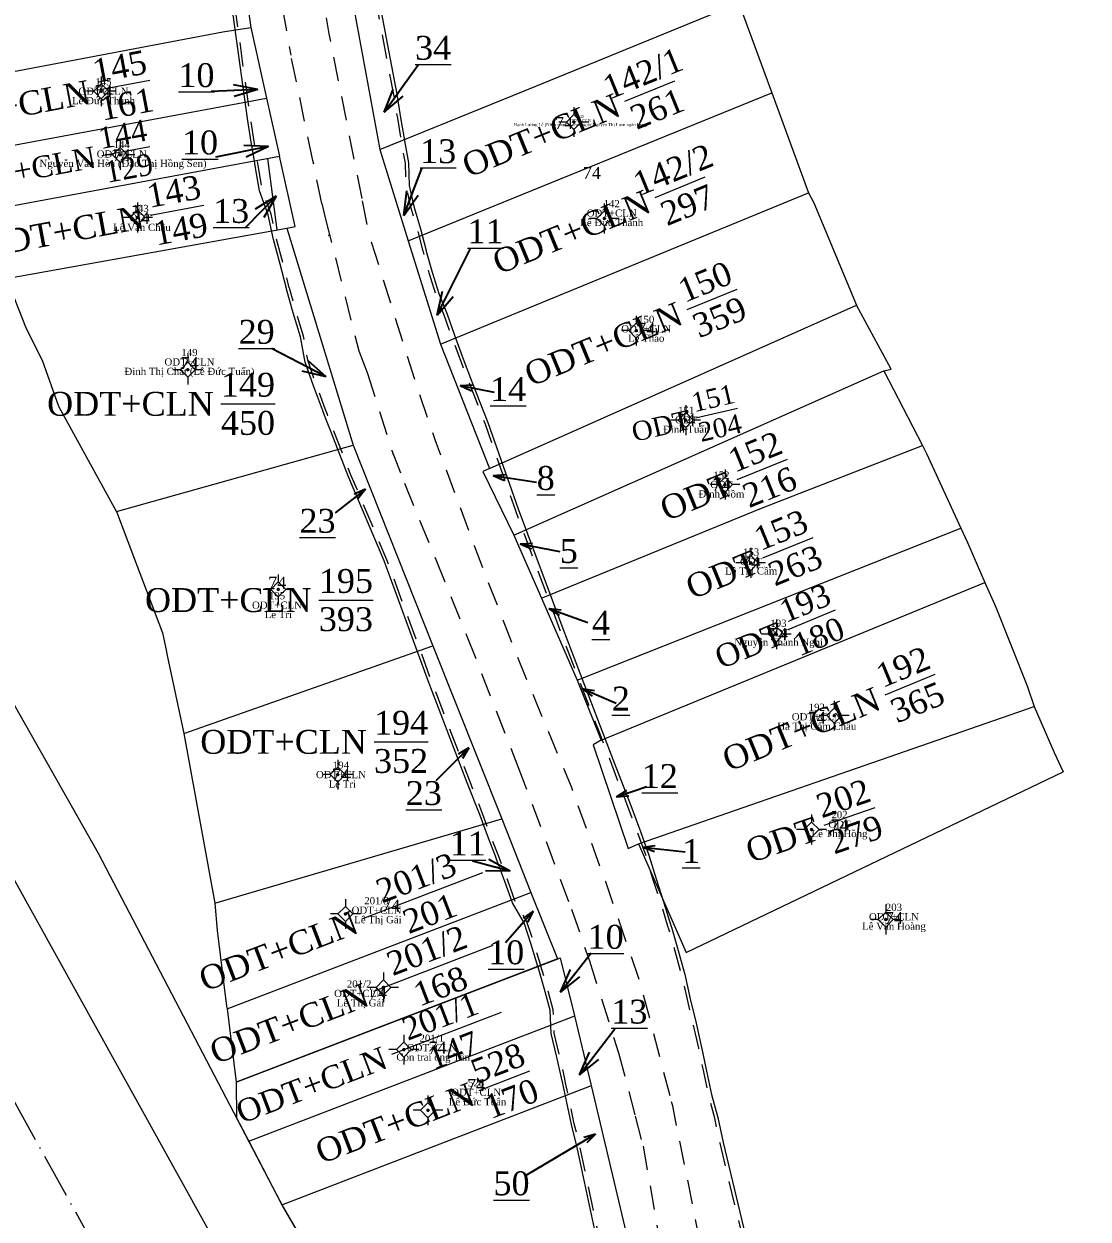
# Model space of a CAD drawing. Header units: metres. Extents: x 548334 to 554281, y 1836929 to 1842487.
# Drawn here: x 551567.4 to 551656.5, y 1839304.8 to 1839404.9 of the extents above; entities that cross this region are included whole.
import ezdxf
from ezdxf.enums import TextEntityAlignment as Align

# ---------------------------------------------------------------- set-up
doc = ezdxf.new("R2010")
doc.units = ezdxf.units.M
doc.header["$MEASUREMENT"] = 0
doc.header["$XCLIPFRAME"] = 0
doc.linetypes.add('CENTER', pattern=[0.00175, 0.00125, -0.00025, 0, -0.00025])
doc.linetypes.add('DGN Style 2', pattern=[3.355162, 2.013097, -1.342065])
for name, color, linetype, lineweight in [('Level 1', 7, 'Continuous', 0), ('Level 10', 7, 'Continuous', 0), ('Level 11', 7, 'Continuous', 0), ('Level 13', 7, 'Continuous', 0), ('Level 15', 7, 'Continuous', 0), ('Level 2', 7, 'Continuous', 0), ('Level 20', 7, 'Continuous', 0), ('Level 22', 7, 'Continuous', 0), ('Level 30', 7, 'Continuous', 0), ('Level 4', 7, 'Continuous', 0), ('Level 5', 7, 'Continuous', 0), ('Level 50', 7, 'Continuous', 0), ('Level 73', 7, 'Continuous', 0)]:
    doc.layers.add(name, color=color, linetype=linetype, lineweight=lineweight)
doc.styles.add('Style-Times New Roman', font='times.ttf')
doc.styles.add('Style-VHarial', font='VHarial.shx')
doc.styles.add('Style-Vntime', font='Vntime.shx')
doc.dimstyles.get("Standard").update_dxf_attribs({"dimtxt": 0.18, "dimasz": 0.18, "dimexe": 0.18, "dimexo": 0.0625, "dimgap": 0.09, "dimtad": 0, "dimtih": 1, "dimtoh": 1, "dimdec": 4, "dimzin": 0, "dimdsep": 46, "dimtxsty": 'Standard', "dimcen": 0.09, "dimadec": 0, "dimazin": 0, "dimtfac": 1, "dimtdec": 4, "dimtofl": 0, "dimtmove": 0, "dimatfit": 3, "dimfxl": 1, "dimtolj": 1, "dimtzin": 0, "dimarcsym": 0})
picture_1 = doc.add_image_def('image4.tif', size_in_pixel=(20000, 20000))
picture_2 = doc.add_image_def('image55.tif', size_in_pixel=(20000, 20000))
picture_3 = doc.add_image_def('image59.tif', size_in_pixel=(20000, 20000))

# ---------------------------------------------------------------- blocks, each defined once
blk = doc.blocks.new('TerminatorOpen_0.5')
at = {"color": 0, "linetype": 'ByBlock', "lineweight": -2}
for q in [(-1, 0.25), (-1, 0), (-1, -0.25)]:
    blk.add_line((0, 0), q, dxfattribs=at)
blk = doc.blocks.new('CENTRD')
at = {"layer": 'Level 11', "linetype": 'Continuous', "lineweight": 0}
h = blk.add_hatch(color=1, dxfattribs=at)
edge = h.paths.add_edge_path()
edge.add_arc((0, 0), 1.5, 0, 360)
at = {"layer": 'Level 11', "color": 1, "linetype": 'Continuous', "lineweight": 0}
for p, q in [((0, 12.5), (0, 6.25)), ((-6.25, 0), (-12.5, 0)), ((0, 6.25), (-6.25, 0)), ((-6.25, 0), (0, -6.25)), ((6.25, 0), (0, 6.25)), ((0, -6.25), (6.25, 0)), ((12.5, 0), (6.25, 0)), ((0, -6.25), (0, -12.5))]:
    blk.add_line(p, q, dxfattribs=at)
blk = doc.blocks.new('N_THUA_25')
at = {"layer": 'Level 13', "color": 7, "linetype": 'Continuous', "lineweight": 0}
blk.add_line((4.087923, 0.76021), (8.103085, 1.50689), dxfattribs=at)
at = {"layer": 'Level 13', "color": 5, "linetype": 'Continuous', "lineweight": 0, "style": 'Style-Vntime'}
blk.add_text('144', height=1.8, rotation=10.534665, dxfattribs=at).set_placement((5.832229, 2.549278), align=Align.MIDDLE_CENTER)
at = {"layer": 'Level 2', "color": 3, "linetype": 'Continuous', "lineweight": 0, "style": 'Style-Vntime'}
blk.add_text('ODT+CLN', height=1.8, rotation=10.534665, dxfattribs=at).set_placement((3.557025, 0.661482), align=Align.MIDDLE_RIGHT)
at = {"layer": 'Level 4', "color": 1, "linetype": 'Continuous', "lineweight": 0, "style": 'Style-Vntime'}
blk.add_text('129', height=1.8, rotation=10.534665, dxfattribs=at).set_placement((6.35878, -0.282178), align=Align.MIDDLE_CENTER)
blk = doc.blocks.new('N_THUA_26')
at = {"layer": 'Level 13', "color": 7, "linetype": 'Continuous', "lineweight": 0}
blk.add_line((4.526013, 0.854746), (8.996983, 1.699098), dxfattribs=at)
at = {"layer": 'Level 13', "color": 5, "linetype": 'Continuous', "lineweight": 0, "style": 'Style-Vntime'}
blk.add_text('145', height=2, rotation=10.694465, dxfattribs=at).set_placement((6.464584, 2.849131), align=Align.MIDDLE_CENTER)
at = {"layer": 'Level 2', "color": 3, "linetype": 'Continuous', "lineweight": 0, "style": 'Style-Vntime'}
blk.add_text('ODT+CLN', height=2, rotation=10.694465, dxfattribs=at).set_placement((3.936435, 0.743403), align=Align.MIDDLE_RIGHT)
at = {"layer": 'Level 4', "color": 1, "linetype": 'Continuous', "lineweight": 0, "style": 'Style-Vntime'}
blk.add_text('161', height=2, rotation=10.694465, dxfattribs=at).set_placement((7.058413, -0.295287), align=Align.MIDDLE_CENTER)
blk = doc.blocks.new('N_THUA_27')
at = {"layer": 'Level 13', "color": 7, "linetype": 'Continuous', "lineweight": 0}
blk.add_line((4.61204, 0), (9.15004, 0), dxfattribs=at)
at = {"layer": 'Level 13', "color": 5, "linetype": 'Continuous', "lineweight": 0, "style": 'Style-Vntime'}
blk.add_text('149', height=2, dxfattribs=at).set_placement((6.88104, 1.6), align=Align.MIDDLE_CENTER)
at = {"layer": 'Level 2', "color": 3, "linetype": 'Continuous', "lineweight": 0, "style": 'Style-Vntime'}
blk.add_text('ODT+CLN', height=2, dxfattribs=at).set_placement((4.01204, 0), align=Align.MIDDLE_RIGHT)
at = {"layer": 'Level 4', "color": 1, "linetype": 'Continuous', "lineweight": 0, "style": 'Style-Vntime'}
blk.add_text('450', height=2, dxfattribs=at).set_placement((6.88104, -1.6), align=Align.MIDDLE_CENTER)
blk = doc.blocks.new('N_THUA_28')
at = {"layer": 'Level 13', "color": 7, "linetype": 'Continuous', "lineweight": 0}
blk.add_line((4.262318, 1.753853), (8.45893, 3.480669), dxfattribs=at)
at = {"layer": 'Level 13', "color": 5, "linetype": 'Continuous', "lineweight": 0, "style": 'Style-Vntime'}
blk.add_text('150', height=2, rotation=22.366117, dxfattribs=at).set_placement((5.751786, 4.096895), align=Align.MIDDLE_CENTER)
at = {"layer": 'Level 2', "color": 3, "linetype": 'Continuous', "lineweight": 0, "style": 'Style-Vntime'}
blk.add_text('ODT+CLN', height=2, rotation=22.366117, dxfattribs=at).set_placement((3.707455, 1.525538), align=Align.MIDDLE_RIGHT)
at = {"layer": 'Level 4', "color": 1, "linetype": 'Continuous', "lineweight": 0, "style": 'Style-Vntime'}
blk.add_text('359', height=2, rotation=22.366117, dxfattribs=at).set_placement((6.969461, 1.137627), align=Align.MIDDLE_CENTER)
blk = doc.blocks.new('N_THUA_29')
at = {"layer": 'Level 13', "color": 7, "linetype": 'Continuous', "lineweight": 0}
blk.add_line((0.816252, 0.190459), (4.341557, 1.01303), dxfattribs=at)
at = {"layer": 'Level 13', "color": 5, "linetype": 'Continuous', "lineweight": 0, "style": 'Style-Vntime'}
blk.add_text('151', height=1.6, rotation=13.134022, dxfattribs=at).set_placement((2.28805, 1.848261), align=Align.MIDDLE_CENTER)
at = {"layer": 'Level 2', "color": 3, "linetype": 'Continuous', "lineweight": 0, "style": 'Style-Vntime'}
blk.add_text('ODT', height=1.6, rotation=13.134022, dxfattribs=at).set_placement((0.348808, 0.081388), align=Align.MIDDLE_RIGHT)
at = {"layer": 'Level 4', "color": 1, "linetype": 'Continuous', "lineweight": 0, "style": 'Style-Vntime'}
blk.add_text('204', height=1.6, rotation=13.134022, dxfattribs=at).set_placement((2.869758, -0.644772), align=Align.MIDDLE_CENTER)
blk = doc.blocks.new('N_THUA_30')
at = {"layer": 'Level 13', "color": 7, "linetype": 'Continuous', "lineweight": 0}
blk.add_line((1.024243, 0.418705), (5.221108, 2.134362), dxfattribs=at)
at = {"layer": 'Level 13', "color": 5, "linetype": 'Continuous', "lineweight": 0, "style": 'Style-Vntime'}
blk.add_text('152', height=2, rotation=22.234488, dxfattribs=at).set_placement((2.517239, 2.757562), align=Align.MIDDLE_CENTER)
at = {"layer": 'Level 2', "color": 3, "linetype": 'Continuous', "lineweight": 0, "style": 'Style-Vntime'}
blk.add_text('ODT', height=2, rotation=22.234488, dxfattribs=at).set_placement((0.468857, 0.191666), align=Align.MIDDLE_RIGHT)
at = {"layer": 'Level 4', "color": 1, "linetype": 'Continuous', "lineweight": 0, "style": 'Style-Vntime'}
blk.add_text('216', height=2, rotation=22.234488, dxfattribs=at).set_placement((3.728112, -0.204495), align=Align.MIDDLE_CENTER)
blk = doc.blocks.new('N_THUA_31')
at = {"layer": 'Level 13', "color": 7, "linetype": 'Continuous', "lineweight": 0}
blk.add_line((1.028824, 0.420578), (5.22569, 2.136235), dxfattribs=at)
at = {"layer": 'Level 13', "color": 5, "linetype": 'Continuous', "lineweight": 0, "style": 'Style-Vntime'}
blk.add_text('153', height=2, rotation=22.234488, dxfattribs=at).set_placement((2.52182, 2.759435), align=Align.MIDDLE_CENTER)
at = {"layer": 'Level 2', "color": 3, "linetype": 'Continuous', "lineweight": 0, "style": 'Style-Vntime'}
blk.add_text('ODT', height=2, rotation=22.234488, dxfattribs=at).set_placement((0.473439, 0.193539), align=Align.MIDDLE_RIGHT)
at = {"layer": 'Level 4', "color": 1, "linetype": 'Continuous', "lineweight": 0, "style": 'Style-Vntime'}
blk.add_text('263', height=2, rotation=22.234488, dxfattribs=at).set_placement((3.732694, -0.202622), align=Align.MIDDLE_CENTER)
blk = doc.blocks.new('N_THUA_32')
at = {"layer": 'Level 13', "color": 7, "linetype": 'Continuous', "lineweight": 0}
blk.add_line((4.252106, 1.747133), (8.460691, 3.476384), dxfattribs=at)
at = {"layer": 'Level 13', "color": 5, "linetype": 'Continuous', "lineweight": 0, "style": 'Style-Vntime'}
blk.add_text('192', height=2, rotation=22.337097, dxfattribs=at).set_placement((5.748311, 4.0917), align=Align.MIDDLE_CENTER)
at = {"layer": 'Level 2', "color": 3, "linetype": 'Continuous', "lineweight": 0, "style": 'Style-Vntime'}
blk.add_text('ODT+CLN', height=2, rotation=22.337097, dxfattribs=at).set_placement((3.697128, 1.5191), align=Align.MIDDLE_RIGHT)
at = {"layer": 'Level 4', "color": 1, "linetype": 'Continuous', "lineweight": 0, "style": 'Style-Vntime'}
blk.add_text('365', height=2, rotation=22.337097, dxfattribs=at).set_placement((6.964487, 1.131816), align=Align.MIDDLE_CENTER)
blk = doc.blocks.new('N_THUA_33')
at = {"layer": 'Level 13', "color": 7, "linetype": 'Continuous', "lineweight": 0}
blk.add_line((0.980986, 0.403074), (4.96573, 2.040351), dxfattribs=at)
at = {"layer": 'Level 13', "color": 5, "linetype": 'Continuous', "lineweight": 0, "style": 'Style-Vntime'}
blk.add_text('193', height=1.9, rotation=22.337097, dxfattribs=at).set_placement((2.395674, 2.627658), align=Align.MIDDLE_CENTER)
at = {"layer": 'Level 2', "color": 3, "linetype": 'Continuous', "lineweight": 0, "style": 'Style-Vntime'}
blk.add_text('ODT', height=1.9, rotation=22.337097, dxfattribs=at).set_placement((0.453757, 0.186442), align=Align.MIDDLE_RIGHT)
at = {"layer": 'Level 4', "color": 1, "linetype": 'Continuous', "lineweight": 0, "style": 'Style-Vntime'}
blk.add_text('180', height=1.9, rotation=22.337097, dxfattribs=at).set_placement((3.551042, -0.184232), align=Align.MIDDLE_CENTER)
blk = doc.blocks.new('N_THUA_34')
at = {"layer": 'Level 13', "color": 7, "linetype": 'Continuous', "lineweight": 0}
blk.add_line((4.618063, 0), (9.144063, 0), dxfattribs=at)
at = {"layer": 'Level 13', "color": 5, "linetype": 'Continuous', "lineweight": 0, "style": 'Style-Vntime'}
blk.add_text('194', height=2, dxfattribs=at).set_placement((6.881063, 1.6), align=Align.MIDDLE_CENTER)
at = {"layer": 'Level 2', "color": 3, "linetype": 'Continuous', "lineweight": 0, "style": 'Style-Vntime'}
blk.add_text('ODT+CLN', height=2, dxfattribs=at).set_placement((4.018063, 0), align=Align.MIDDLE_RIGHT)
at = {"layer": 'Level 4', "color": 1, "linetype": 'Continuous', "lineweight": 0, "style": 'Style-Vntime'}
blk.add_text('352', height=2, dxfattribs=at).set_placement((6.881063, -1.6), align=Align.MIDDLE_CENTER)
blk = doc.blocks.new('N_THUA_35')
at = {"layer": 'Level 13', "color": 7, "linetype": 'Continuous', "lineweight": 0}
blk.add_line((4.606017, 0), (9.156017, 0), dxfattribs=at)
at = {"layer": 'Level 13', "color": 5, "linetype": 'Continuous', "lineweight": 0, "style": 'Style-Vntime'}
blk.add_text('195', height=2, dxfattribs=at).set_placement((6.881017, 1.6), align=Align.MIDDLE_CENTER)
at = {"layer": 'Level 2', "color": 3, "linetype": 'Continuous', "lineweight": 0, "style": 'Style-Vntime'}
blk.add_text('ODT+CLN', height=2, dxfattribs=at).set_placement((4.006017, 0), align=Align.MIDDLE_RIGHT)
at = {"layer": 'Level 4', "color": 1, "linetype": 'Continuous', "lineweight": 0, "style": 'Style-Vntime'}
blk.add_text('393', height=2, dxfattribs=at).set_placement((6.881017, -1.6), align=Align.MIDDLE_CENTER)
blk = doc.blocks.new('N_THUA_36')
at = {"layer": 'Level 13', "color": 7, "linetype": 'Continuous', "lineweight": 0}
blk.add_line((1.042232, 0.362611), (5.328237, 1.853789), dxfattribs=at)
at = {"layer": 'Level 13', "color": 5, "linetype": 'Continuous', "lineweight": 0, "style": 'Style-Vntime'}
blk.add_text('202', height=2, rotation=19.183702, dxfattribs=at).set_placement((2.659478, 2.619352), align=Align.MIDDLE_CENTER)
at = {"layer": 'Level 2', "color": 3, "linetype": 'Continuous', "lineweight": 0, "style": 'Style-Vntime'}
blk.add_text('ODT', height=2, rotation=19.183702, dxfattribs=at).set_placement((0.47555, 0.165453), align=Align.MIDDLE_RIGHT)
at = {"layer": 'Level 4', "color": 1, "linetype": 'Continuous', "lineweight": 0, "style": 'Style-Vntime'}
blk.add_text('279', height=2, rotation=19.183702, dxfattribs=at).set_placement((3.710991, -0.402952), align=Align.MIDDLE_CENTER)
blk = doc.blocks.new('N_THUA_40')
at = {"layer": 'Level 13', "color": 7, "linetype": 'Continuous', "lineweight": 0}
blk.add_line((4.302533, 1.66106), (8.535995, 3.295455), dxfattribs=at)
at = {"layer": 'Level 13', "color": 5, "linetype": 'Continuous', "lineweight": 0, "style": 'Style-Vntime'}
blk.add_text('528', height=2, rotation=21.109864, dxfattribs=at).set_placement((5.843012, 3.970884), align=Align.MIDDLE_CENTER)
at = {"layer": 'Level 2', "color": 3, "linetype": 'Continuous', "lineweight": 0, "style": 'Style-Vntime'}
blk.add_text('ODT+CLN', height=2, rotation=21.109864, dxfattribs=at).set_placement((3.742798, 1.444966), align=Align.MIDDLE_RIGHT)
at = {"layer": 'Level 4', "color": 1, "linetype": 'Continuous', "lineweight": 0, "style": 'Style-Vntime'}
blk.add_text('170', height=2, rotation=21.109864, dxfattribs=at).set_placement((6.995516, 0.985631), align=Align.MIDDLE_CENTER)
blk = doc.blocks.new('N_THUA_42')
at = {"layer": 'Level 13', "color": 7, "linetype": 'Continuous', "lineweight": 0}
blk.add_line((4.281972, 1.745533), (8.462003, 3.44951), dxfattribs=at)
at = {"layer": 'Level 13', "color": 5, "linetype": 'Continuous', "lineweight": 0, "style": 'Style-Vntime'}
blk.add_text('142/1', height=2, rotation=22.178121, dxfattribs=at).set_placement((5.768008, 4.079145), align=Align.MIDDLE_CENTER)
at = {"layer": 'Level 2', "color": 3, "linetype": 'Continuous', "lineweight": 0, "style": 'Style-Vntime'}
blk.add_text('ODT+CLN', height=2, rotation=22.178121, dxfattribs=at).set_placement((3.726363, 1.519041), align=Align.MIDDLE_RIGHT)
at = {"layer": 'Level 4', "color": 1, "linetype": 'Continuous', "lineweight": 0, "style": 'Style-Vntime'}
blk.add_text('261', height=2, rotation=22.178121, dxfattribs=at).set_placement((6.975967, 1.115898), align=Align.MIDDLE_CENTER)
blk = doc.blocks.new('N_THUA_43')
at = {"layer": 'Level 13', "color": 7, "linetype": 'Continuous', "lineweight": 0}
blk.add_line((4.262332, 1.753858), (8.455245, 3.479152), dxfattribs=at)
at = {"layer": 'Level 13', "color": 5, "linetype": 'Continuous', "lineweight": 0, "style": 'Style-Vntime'}
blk.add_text('142/2', height=2, rotation=22.366117, dxfattribs=at).set_placement((5.749951, 4.096139), align=Align.MIDDLE_CENTER)
at = {"layer": 'Level 2', "color": 3, "linetype": 'Continuous', "lineweight": 0, "style": 'Style-Vntime'}
blk.add_text('ODT+CLN', height=2, rotation=22.366117, dxfattribs=at).set_placement((3.707469, 1.525544), align=Align.MIDDLE_RIGHT)
at = {"layer": 'Level 4', "color": 1, "linetype": 'Continuous', "lineweight": 0, "style": 'Style-Vntime'}
blk.add_text('297', height=2, rotation=22.366117, dxfattribs=at).set_placement((6.967626, 1.136871), align=Align.MIDDLE_CENTER)
blk = doc.blocks.new('N_THUA_44')
at = {"layer": 'Level 13', "color": 7, "linetype": 'Continuous', "lineweight": 0}
blk.add_line((1.506353, 0.577444), (10.696263, 4.1003), dxfattribs=at)
at = {"layer": 'Level 13', "color": 5, "linetype": 'Continuous', "lineweight": 0, "style": 'Style-Vntime'}
blk.add_text('201/1', height=1.9, rotation=20.973801, dxfattribs=at).set_placement((5.557237, 3.758163), align=Align.MIDDLE_CENTER)
at = {"layer": 'Level 2', "color": 3, "linetype": 'Continuous', "lineweight": 0, "style": 'Style-Vntime'}
blk.add_text('ODT+CLN', height=1.9, rotation=20.973801, dxfattribs=at).set_placement((0.974118, 0.373418), align=Align.MIDDLE_RIGHT)
at = {"layer": 'Level 4', "color": 1, "linetype": 'Continuous', "lineweight": 0, "style": 'Style-Vntime'}
blk.add_text('147', height=1.9, rotation=20.973801, dxfattribs=at).set_placement((6.645378, 0.919581), align=Align.MIDDLE_CENTER)
blk = doc.blocks.new('N_THUA_45')
at = {"layer": 'Level 13', "color": 7, "linetype": 'Continuous', "lineweight": 0}
blk.add_line((1.409114, 0.540396), (11.423915, 4.381078), dxfattribs=at)
at = {"layer": 'Level 13', "color": 5, "linetype": 'Continuous', "lineweight": 0, "style": 'Style-Vntime'}
blk.add_text('201/2', height=2, rotation=20.981847, dxfattribs=at).set_placement((5.843599, 3.954647), align=Align.MIDDLE_CENTER)
at = {"layer": 'Level 2', "color": 3, "linetype": 'Continuous', "lineweight": 0, "style": 'Style-Vntime'}
blk.add_text('ODT+CLN', height=2, rotation=20.981847, dxfattribs=at).set_placement((0.848898, 0.325553), align=Align.MIDDLE_RIGHT)
at = {"layer": 'Level 4', "color": 1, "linetype": 'Continuous', "lineweight": 0, "style": 'Style-Vntime'}
blk.add_text('168', height=2, rotation=20.981847, dxfattribs=at).set_placement((6.98943, 0.966827), align=Align.MIDDLE_CENTER)
blk = doc.blocks.new('N_THUA_46')
at = {"layer": 'Level 13', "color": 7, "linetype": 'Continuous', "lineweight": 0}
blk.add_line((1.398894, 0.536261), (11.434753, 4.383472), dxfattribs=at)
at = {"layer": 'Level 13', "color": 5, "linetype": 'Continuous', "lineweight": 0, "style": 'Style-Vntime'}
blk.add_text('201/3', height=2, rotation=20.974147, dxfattribs=at).set_placement((5.844109, 3.953854), align=Align.MIDDLE_CENTER)
at = {"layer": 'Level 2', "color": 3, "linetype": 'Continuous', "lineweight": 0, "style": 'Style-Vntime'}
blk.add_text('ODT+CLN', height=2, rotation=20.974147, dxfattribs=at).set_placement((0.838648, 0.321493), align=Align.MIDDLE_RIGHT)
at = {"layer": 'Level 4', "color": 1, "linetype": 'Continuous', "lineweight": 0, "style": 'Style-Vntime'}
blk.add_text('201', height=2, rotation=20.974147, dxfattribs=at).set_placement((6.989538, 0.965879), align=Align.MIDDLE_CENTER)
blk = doc.blocks.new('N_THUA_53')
at = {"layer": 'Level 13', "color": 7, "linetype": 'Continuous', "lineweight": 0}
blk.add_line((1.089978, 0.201574), (5.552312, 1.026813), dxfattribs=at)
at = {"layer": 'Level 13', "color": 5, "linetype": 'Continuous', "lineweight": 0, "style": 'Style-Vntime'}
blk.add_text('143', height=2, rotation=10.477575, dxfattribs=at).set_placement((3.030184, 2.187515), align=Align.MIDDLE_CENTER)
at = {"layer": 'Level 2', "color": 3, "linetype": 'Continuous', "lineweight": 0, "style": 'Style-Vntime'}
blk.add_text('ODT+CLN', height=2, rotation=10.477575, dxfattribs=at).set_placement((0.499982, 0.092464), align=Align.MIDDLE_RIGHT)
at = {"layer": 'Level 4', "color": 1, "linetype": 'Continuous', "lineweight": 0, "style": 'Style-Vntime'}
blk.add_text('149', height=2, rotation=10.477575, dxfattribs=at).set_placement((3.612106, -0.959128), align=Align.MIDDLE_CENTER)

msp = doc.modelspace()

# ---------------------------------------------------------------- linework, layer by layer
at = {"layer": 'Level 1', "color": 1, "linetype": 'DGN Style 2', "flags": 128}
for points in [[(551635.187483, 1839266.607931), (551634.770495, 1839268.563874), (551634.353186, 1839270.521893), (551633.214729, 1839276.303911), (551629.786498, 1839294.026186), (551629.611297, 1839294.831676), (551625.678674, 1839311.171384), (551625.235236, 1839313.251948), (551624.724837, 1839315.188147), (551624.306692, 1839317.149986), (551623.993945, 1839318.616837), (551623.884347, 1839319.126134), (551623.425833, 1839321.161789), (551622.935338, 1839323.193067), (551622.476285, 1839325.22941), (551621.925209, 1839327.238234), (551621.35992, 1839329.182843), (551621.34248, 1839329.241073), (551620.728423, 1839331.236633), (551620.082473, 1839333.226212), (551619.486171, 1839335.228524), (551618.782255, 1839337.189114), (551618.04624, 1839339.144131), (551617.903219, 1839339.513595), (551617.316138, 1839341.024216), (551616.60564, 1839342.893912), (551615.537067, 1839345.643184), (551612.261983, 1839354.18917), (551608.537052, 1839364.224885), (551606.001886, 1839371.445081), (551604.010767, 1839376.567929), (551603.841791, 1839377.005981), (551603.18888, 1839378.763579), (551602.573548, 1839380.526918), (551601.872981, 1839382.272771), (551601.323231, 1839384.077508), (551600.824529, 1839385.838448), (551600.811562, 1839385.885995), (551600.338487, 1839387.695718), (551599.802003, 1839389.498697), (551599.671589, 1839390.075143), (551599.39372, 1839391.362502), (551599.320942, 1839393.261642), (551598.99699, 1839395.08676), (551598.935704, 1839395.45739), (551598.678159, 1839397.036765), (551598.356696, 1839399.007373), (551596.368067, 1839409.445197), (551594.601878, 1839421.318989), (551594.280259, 1839423.291264), (551593.958261, 1839425.26515), (551593.716902, 1839426.745298), (551593.631258, 1839427.263452), (551593.266744, 1839429.33502), (551592.867661, 1839431.400427), (551592.449489, 1839433.461248), (551591.982217, 1839435.510699), (551591.480646, 1839437.553217), (551591.087569, 1839439.059147), (551590.945383, 1839439.585772), (551590.375799, 1839441.610915), (551589.779703, 1839443.602869), (551588.760808, 1839445.482271), (551588.085681, 1839447.491806), (551587.384981, 1839449.46764), (551586.852574, 1839450.902831), (551586.661945, 1839451.407216)], [(551623.278705, 1839266.114326), (551622.860908, 1839268.074067), (551621.457187, 1839273.794301), (551618.096346, 1839291.530351), (551617.917292, 1839292.343921), (551614.389065, 1839308.768415), (551613.944245, 1839310.854992), (551613.470145, 1839312.798891), (551612.741156, 1839316.218659), (551612.640653, 1839316.685668), (551612.221367, 1839318.54711), (551611.779724, 1839320.376212), (551611.708783, 1839322.332503), (551611.194992, 1839324.205664), (551610.676604, 1839325.988775), (551610.659645, 1839326.045545), (551610.096577, 1839327.875267), (551609.497777, 1839329.719758), (551608.528843, 1839331.40963), (551607.891645, 1839333.184286), (551607.219164, 1839334.970659), (551607.087982, 1839335.309604), (551606.501694, 1839336.81793), (551605.804995, 1839338.692927), (551604.735891, 1839341.443565), (551601.473393, 1839349.989965), (551597.774787, 1839360.037229), (551594.780308, 1839367.083297), (551594.057207, 1839368.943798), (551593.332632, 1839370.807833), (551592.789332, 1839372.205775), (551592.599105, 1839372.698829), (551591.861622, 1839374.683918), (551591.170059, 1839376.666086), (551590.792548, 1839378.766444), (551590.17237, 1839380.802188), (551589.611379, 1839382.783525), (551589.598142, 1839382.832091), (551589.063297, 1839384.877732), (551588.53074, 1839386.921931), (551588.387007, 1839387.556774), (551588.075687, 1839388.999296), (551587.353152, 1839391.012436), (551586.986013, 1839393.080425), (551586.917098, 1839393.497599), (551586.659546, 1839395.076407), (551586.338154, 1839397.047288), (551584.896449, 1839407.572425), (551582.96104, 1839419.418543)]]:
    msp.add_lwpolyline(points, dxfattribs=at)
at = {"layer": 'Level 10', "color": 7, "linetype": 'Continuous', "lineweight": 0}
for p, q in [((551584.36, 1839418.49), (551586.38, 1839404.63)), ((551594.4, 1839409.47), (551597.17, 1839394.4)), ((551627.26, 1839406.66), (551630.0186, 1839399.1507)), ((551586.38, 1839404.63), (551587.69, 1839398.72)), ((551562.04, 1839393.95), (551587.69, 1839398.72)), ((551587.69, 1839398.72), (551588.78, 1839393.84)), ((551599.5503, 1839386.7623), (551630.0186, 1839399.1507)), ((551630.0186, 1839399.1507), (551633.09, 1839390.79)), ((551597.17, 1839394.4), (551599.5503, 1839386.7623)), ((551563.69, 1839389.2), (551588.78, 1839393.84)), ((551587.781491, 1839393.655341), (551588.557652, 1839387.676537)), ((551602.25, 1839378.1), (551633.09, 1839390.79)), ((551565.92, 1839383.61), (551589.3869, 1839387.8255)), ((551589.3869, 1839387.8255), (551594.94, 1839369.64)), ((551599.5503, 1839386.7623), (551602.25, 1839378.1)), ((551602.25, 1839378.1), (551606.37, 1839367.68)), ((551639.4, 1839375.86), (551642.64, 1839369.61)), ((551575.1122, 1839364.0943), (551594.94, 1839369.64)), ((551613.72, 1839349.95), (551645.85, 1839362.69)), ((551608.41, 1839362.11), (551610.72, 1839356.82)), ((551615.71, 1839344.92), (551647.86, 1839358.13)), ((551610.72, 1839356.82), (551613.72, 1839349.95)), ((551580.76, 1839345.48), (551601.63, 1839352.8199)), ((551601.63, 1839352.8199), (551607.3893, 1839338.3316)), ((551613.72, 1839349.95), (551615.71, 1839344.92)), ((551618.84, 1839336.23), (551651.98, 1839347.76)), ((551580.76, 1839345.48), (551583.37, 1839331.27)), ((551622.83, 1839327.13), (551654.4, 1839342.27)), ((551583.37, 1839331.27), (551607.3893, 1839338.3316)), ((551618.84, 1839336.23), (551622.83, 1839327.13)), ((551584.38, 1839322.41), (551609.84, 1839332.17)), ((551584.38, 1839322.41), (551585.15, 1839316.28)), ((551613.48, 1839321.83), (551614.88, 1839316)), ((551614.88, 1839316), (551619.51, 1839296.54)), ((551586.2, 1839311.32), (551588.97, 1839306))]:
    msp.add_line(p, q, dxfattribs=at)
at = {"layer": 'Level 10', "color": 7, "linetype": 'Continuous', "lineweight": 0, "flags": 128}
for points in [[(551597.17, 1839394.4), (551610.26, 1839399.73), (551627.26, 1839406.66)], [(551559.98, 1839399.73), (551584.02, 1839404.27), (551586.38, 1839404.63)], [(551589.3869, 1839387.8255), (551590.08, 1839387.95), (551588.78, 1839393.84)], [(551633.09, 1839390.79), (551633.52, 1839389.93), (551637.11, 1839381.37)], [(551565.92, 1839383.61), (551567.55, 1839379.42), (551568.91, 1839376.77), (551570.28, 1839372.92), (551575.11, 1839364.1), (551575.1122, 1839364.0943)], [(551606.37, 1839367.68), (551615.98, 1839371.96), (551637.11, 1839381.37)], [(551639.4, 1839375.86), (551640, 1839376), (551637.11, 1839381.37)], [(551608.41, 1839362.11), (551618.34, 1839366.52), (551639.4, 1839375.86)], [(551594.94, 1839369.64), (551601.63, 1839352.82), (551601.63, 1839352.8199)], [(551610.72, 1839356.82), (551629.14, 1839364.35), (551642.64, 1839369.61)], [(551642.64, 1839369.61), (551642.98, 1839368.95), (551645.85, 1839362.69)], [(551606.37, 1839367.68), (551605.81, 1839367.43), (551608.41, 1839362.11)], [(551575.1122, 1839364.0943), (551576.5507, 1839360.3103), (551578.98, 1839353.92), (551579.2546, 1839352.6179), (551579.382, 1839352.014), (551580.76, 1839345.48)], [(551645.85, 1839362.69), (551646.39, 1839361.5), (551647.86, 1839358.13)], [(551647.86, 1839358.13), (551648.77, 1839356.06), (551651.39, 1839349.47), (551651.98, 1839347.76)], [(551651.98, 1839347.76), (551653.67, 1839343.9), (551654.4, 1839342.27)], [(551615.71, 1839344.92), (551615.04, 1839344.53), (551617.98, 1839335.84), (551618.84, 1839336.23)], [(551607.3893, 1839338.3316), (551607.39, 1839338.33), (551609.84, 1839332.17)], [(551609.84, 1839332.17), (551612.06, 1839326.6), (551585.15, 1839316.28)], [(551583.37, 1839331.27), (551583.56, 1839328.98), (551584.35, 1839322.64), (551584.38, 1839322.41)], [(551585.15, 1839316.28), (551612.184, 1839326.6432), (551612.28, 1839326.68), (551613.48, 1839321.83)], [(551586.2, 1839311.32), (551613.3716, 1839321.7882), (551613.48, 1839321.83)], [(551585.15, 1839316.28), (551585.1706, 1839313.2819), (551585.1706, 1839313.2789), (551585.4156, 1839312.8126), (551586.2, 1839311.32)], [(551588.97, 1839306), (551588.9724, 1839306.0009), (551604.9, 1839312.15), (551614.7582, 1839315.953), (551614.88, 1839316)], [(551588.97, 1839306), (551588.998, 1839305.952), (551599.04, 1839288.72)]]:
    msp.add_lwpolyline(points, dxfattribs=at)
at = {"layer": 'Level 22', "color": 1, "linetype": 'DGN Style 2'}
for p, q in [((551588.99, 1839406.33), (551589.72, 1839402.32)), ((551591.57, 1839393.5), (551589.72, 1839402.32)), ((551592.33, 1839389.89), (551591.57, 1839393.5)), ((551592.33, 1839389.89), (551592.64, 1839388.58)), ((551595.71, 1839390.11), (551596.25, 1839387.4)), ((551592.64, 1839388.58), (551595.41, 1839377.53)), ((551595.41, 1839377.53), (551596.15, 1839375.65)), ((551596.15, 1839375.65), (551598.19, 1839369.19)), ((551598.19, 1839369.19), (551599.24, 1839366.46)), ((551599.24, 1839366.46), (551601.86, 1839360.07)), ((551601.86, 1839360.07), (551604.48, 1839353.63)), ((551604.48, 1839353.63), (551608.75, 1839342.71)), ((551608.75, 1839342.71), (551613.23, 1839330.76)), ((551613.23, 1839330.76), (551614.73, 1839326.45)), ((551614.73, 1839326.45), (551617.18, 1839318.73)), ((551617.18, 1839318.73), (551618.57, 1839313.43)), ((551618.57, 1839313.43), (551619.23, 1839310.91)), ((551619.23, 1839310.91), (551620.91, 1839301.33))]:
    msp.add_line(p, q, dxfattribs=at)
at = {"layer": 'Level 22', "color": 1, "linetype": 'DGN Style 2', "flags": 128}
for points in [[(551592.07, 1839408.74), (551592.92, 1839404.1), (551595.71, 1839390.11)], [(551621.49, 1839315.14), (551619.02, 1839324.56), (551616.1, 1839333.05), (551613.22, 1839341.02), (551608.5, 1839352.41), (551605.13, 1839361.12), (551601.82, 1839370.1), (551600.3, 1839374.55), (551596.25, 1839387.4)], [(551629.98, 1839273.19), (551627.7, 1839285.29), (551624.22, 1839301.8), (551621.71, 1839314.29), (551621.49, 1839315.14)]]:
    msp.add_lwpolyline(points, dxfattribs=at)
at = {"layer": 'Level 22', "color": 1, "linetype": 'DGN Style 2'}
for centre, start, end in [((551593.854942, 1839387.492458), 192.85345, 197.461008), ((551599.232597, 1839369.185131), 196.369253, 199.1614)]:
    msp.add_arc(centre, 1, start, end, dxfattribs=at)
at = {"layer": 'Level 30', "color": 1, "linetype": 'Continuous', "flags": 128}
for points in [[(551596.6146, 1839409.487), (551598.6029, 1839399.0509), (551598.9249, 1839397.077), (551599.1824, 1839395.4979), (551599.2434, 1839395.129), (551599.5701, 1839393.2884), (551599.6427, 1839391.3939), (551599.9157, 1839390.1291), (551600.044, 1839389.562), (551600.5793, 1839387.763), (551601.0531, 1839385.9505), (551601.0654, 1839385.9054), (551601.5631, 1839384.148), (551602.109, 1839382.3559), (551602.8077, 1839380.6147), (551603.4241, 1839378.8483), (551604.0756, 1839377.0945), (551604.2439, 1839376.6582), (551604.7873, 1839375.2601), (551605.5119, 1839373.3959), (551606.2364, 1839371.5318), (551608.7722, 1839364.3098), (551612.4959, 1839354.2774), (551615.7703, 1839345.7332), (551616.839, 1839342.9836), (551617.5495, 1839341.1139), (551618.1363, 1839339.604), (551618.2798, 1839339.2333), (551619.0169, 1839337.2754), (551619.7238, 1839335.3065), (551620.3212, 1839333.3005), (551620.9668, 1839331.312), (551621.5817, 1839329.3137), (551621.5997, 1839329.2536), (551622.1658, 1839327.3062), (551622.7189, 1839325.29), (551623.1788, 1839323.2499), (551623.6693, 1839321.2186), (551624.1285, 1839319.1799), (551624.2384, 1839318.6692), (551624.5512, 1839317.2021), (551624.9681, 1839315.2461), (551625.4785, 1839313.3099), (551625.9225, 1839311.2267), (551629.855, 1839294.8875)], [(551617.673, 1839292.2908), (551614.1446, 1839308.7161), (551613.7005, 1839310.7993), (551613.2264, 1839312.7432), (551612.8094, 1839314.6993), (551612.4967, 1839316.1663), (551612.3965, 1839316.6319), (551611.9779, 1839318.4903), (551611.5308, 1839320.342), (551611.46, 1839322.2944), (551610.9544, 1839324.1377), (551610.4368, 1839325.9181), (551610.4204, 1839325.973), (551609.8582, 1839327.7999), (551609.268, 1839329.6179), (551608.301, 1839331.3044), (551607.657, 1839333.098), (551606.9856, 1839334.8815), (551606.8549, 1839335.2192), (551606.268, 1839336.7291), (551605.5713, 1839338.6041), (551604.5026, 1839341.3537), (551601.2393, 1839349.9022), (551597.5423, 1839359.9451), (551594.5487, 1839366.9891), (551593.8242, 1839368.8532), (551593.0996, 1839370.7173), (551592.5562, 1839372.1155), (551592.3653, 1839372.6103), (551591.6264, 1839374.5992), (551590.9275, 1839376.6024), (551590.5491, 1839378.7077), (551589.9325, 1839380.7317), (551589.3705, 1839382.7166), (551589.3566, 1839382.7676), (551588.8214, 1839384.8146), (551588.2878, 1839386.8628), (551588.1429, 1839387.5028), (551587.8348, 1839388.9304), (551587.1107, 1839390.9479), (551586.7396, 1839393.0382), (551586.6704, 1839393.4571), (551586.4128, 1839395.0362), (551586.0909, 1839397.0102), (551584.6492, 1839407.5353)]]:
    msp.add_lwpolyline(points, dxfattribs=at)
at = {"layer": 'Level 50', "color": 7, "linetype": 'Continuous', "flags": 128}
msp.add_lwpolyline([(551546.85, 1839382.66), (551573.59, 1839335.46), (551589.14, 1839305.68), (551609.04, 1839271.52), (551629.85, 1839233.03), (551635.72, 1839221.72), (551638.32, 1839219.34), (551642.28, 1839217.3), (551650.13, 1839218.68), (551659.33, 1839221.79), (551672.14, 1839226.73), (551674.15, 1839223.52), (551615.39, 1839181.76)], dxfattribs=at)
at = {"layer": 'Level 73', "flags": 128}
msp.add_lwpolyline([(551629.953467, 1839218.901261), (551548.939799, 1839364.991027)], dxfattribs=at)
at = {"layer": 'Level 73', "color": 3, "linetype": 'CENTER', "ltscale": 3000}
msp.add_lwpolyline([(551633.203413, 1839194.48283), (551541.069017, 1839360.626307)], dxfattribs=at)

# ---------------------------------------------------------------- block references
at = {"layer": 'Level 1', "color": 7, "linetype": 'Continuous', "lineweight": 0, "xscale": 2, "yscale": 2, "zscale": 2}
for p, rotation in [((551586.95463, 1839399.428529), 2.464583), ((551588.502365, 1839390.508192), 45.79269)]:
    msp.add_blockref('TerminatorOpen_0.5', p, dxfattribs=dict(at, rotation=rotation))
at = {"layer": 'Level 1', "color": 5, "linetype": 'Continuous', "lineweight": 0, "xscale": 2, "yscale": 2, "zscale": 2, "rotation": 345.245526}
msp.add_blockref('TerminatorOpen_0.5', (551608.102912, 1839333.948256), dxfattribs=at)
at = {"layer": 'Level 11', "color": 1, "linetype": 'Continuous', "lineweight": 0, "xscale": 0.1, "yscale": 0.1, "zscale": 0.1}
for p in [(551573.85, 1839399.29), (551613.43, 1839396.71), (551575.42, 1839393.96), (551576.89, 1839388.72), (551615.98, 1839388.63), (551618.66, 1839379.24), (551581.1, 1839375.96), (551622.8, 1839371.74), (551626.09, 1839366.34), (551628.24, 1839359.78), (551588.67, 1839357.56), (551630.39, 1839353.8), (551635.24, 1839346.98), (551593.65, 1839342.04), (551633.34, 1839337.44), (551594.3, 1839330.37), (551639.55, 1839329.9), (551597.49, 1839324.22), (551599.19, 1839319), (551601.21, 1839313.92)]:
    msp.add_blockref('CENTRD', p, dxfattribs=at)
at = {"layer": 'Level 2', "color": 3, "linetype": 'Continuous', "lineweight": 0}
for name, p in [('N_THUA_26', (551568.916509, 1839398.517247)), ('N_THUA_42', (551613.43, 1839396.71)), ('N_THUA_25', (551569.800111, 1839393.144316)), ('N_THUA_43', (551615.98, 1839388.63)), ('N_THUA_53', (551576.89, 1839388.72)), ('N_THUA_28', (551618.66, 1839379.24)), ('N_THUA_27', (551579.255764, 1839373.106136)), ('N_THUA_29', (551622.8, 1839371.74)), ('N_THUA_30', (551626.09, 1839366.34)), ('N_THUA_31', (551628.24, 1839359.78)), ('N_THUA_35', (551587.459583, 1839356.665462)), ('N_THUA_33', (551630.39, 1839353.8)), ('N_THUA_32', (551635.24, 1839346.98)), ('N_THUA_34', (551592.076561, 1839344.786345)), ('N_THUA_36', (551633.34, 1839337.44)), ('N_THUA_46', (551594.369165, 1839329.45219)), ('N_THUA_45', (551595.262156, 1839323.365621)), ('N_THUA_44', (551596.67577, 1839318.036196)), ('N_THUA_40', (551601.21, 1839313.92))]:
    msp.add_blockref(name, p, dxfattribs=at)

# ---------------------------------------------------------------- texts
at = {"layer": 'Level 15', "color": 3, "linetype": 'Continuous', "lineweight": 0, "attachment_point": 5, "style": 'Style-Times New Roman'}
for s, insert, char_height, line_spacing_factor in [('145\\PODT+CLN\\PLê Đức Thành', (551574.03292, 1839399.293904), 0.6, 0.790495), ('142\\PODT+CLN\\PHạnh Lương Lễ (Nhận chuyển nhượng từ Nguyễn Thị Loan ngân hàng)', (551613.995312, 1839396.788708), 0.254615, 0.790495), ('144\\PODT+CLN\\P Nguyễn Văn Hòa (Đào Thị Hồng Sen)', (551575.558353, 1839393.938491), 0.6, 0.790495), ('143\\PODT\\P Lê Văn Châu', (551577.142763, 1839388.673913), 0.6, 0.790495), ('142\\PODT+CLN\\PLê Đức Thành', (551616.598108, 1839389.079722), 0.6, 0.790495), ('150\\PODT+CLN\\PLê Thao', (551619.490953, 1839379.386279), 0.6, 0.790495), ('149\\PODT+CLN\\PĐinh Thị Chắt (Lê Đức Tuấn) ', (551581.237538, 1839376.517121), 0.6, 0.790495), ('151\\PODT\\PĐinh Tuấn', (551622.844293, 1839371.761293), 0.6, 0.790495), ('152\\PODT\\PĐinh Nồm', (551625.786289, 1839366.340028), 0.6, 0.790495), ('153\\PODT\\PLê Thị Cầm', (551628.277536, 1839359.819926), 0.6, 0.790495), ('195\\PODT+CLN\\P Lê Trí', (551588.566749, 1839356.238816), 0.6, 0.790495), ('193\\PODT\\PNguyễn Thanh Nghị', (551630.568285, 1839353.832409), 0.6, 0.790495), ('192\\PODT+CLN\\PHà Thị Cẩm Châu', (551633.77698, 1839346.814614), 0.6, 0.790495), ('194\\PODT+CLN\\P Lê Tri', (551593.922244, 1839342.039302), 0.6, 0.790495), ('202\\PODT\\PLê Thị Hồng', (551635.678414, 1839337.797409), 0.6, 0.790495), ('201/3\\PODT+CLN\\P Lê Thị Gái', (551596.907674, 1839330.608502), 0.6, 0.791214), ('203\\PODT+CLN\\PLê Văn Hoàng', (551640.238447, 1839330.035643), 0.6, 0.790495), ('201/2\\PODT+CLN\\P Lê Thị Gái', (551595.448975, 1839323.639033), 0.6, 0.791214), ('201/1\\PODT+CLN\\P Con trai ông Tân', (551601.533837, 1839319.072649), 0.6, 0.791214), ('\\pt7.2;528\\PODT+CLN\\P Lê Đức Tuân', (551605.247636, 1839315.42477), 0.6, 0.790495)]:
    msp.add_mtext(s, dxfattribs=dict(at, insert=insert, char_height=char_height, line_spacing_factor=line_spacing_factor))
at = {"layer": 'Level 20', "color": 7, "linetype": 'Continuous', "lineweight": 0, "char_height": 1, "attachment_point": 5, "line_spacing_factor": 0.6, "style": 'Style-Times New Roman'}
for insert in [(551574.03292, 1839399.293904), (551612.602792, 1839396.630403), (551575.558353, 1839393.938491), (551614.93752, 1839392.445191), (551577.142763, 1839388.673913), (551619.490953, 1839379.386279), (551581.237538, 1839376.517121), (551622.844293, 1839371.761293), (551625.786289, 1839366.340028), (551628.277536, 1839359.819926), (551588.588777, 1839358.12348), (551630.568285, 1839353.832409), (551633.77698, 1839346.814614), (551593.922244, 1839342.039302), (551635.678414, 1839337.797409), (551598.129919, 1839331.068966), (551640.238447, 1839330.035643), (551597.01552, 1839323.767073), (551602.005601, 1839319.171916), (551605.240953, 1839316.042533)]:
    msp.add_mtext('74', dxfattribs=dict(at, insert=insert))
at = {"layer": 'Level 5', "color": 5, "linetype": 'Continuous', "lineweight": 0, "style": 'Style-Vntime'}
for s, p in [('%%u34%%U', (551601.640007, 1839402.932324)), ('%%u10%%U', (551581.820293, 1839400.640854)), ('%%u10%%U', (551582.118986, 1839395.003418)), ('%%u13%%U', (551602.064702, 1839394.268971)), ('%%u13%%U', (551584.723, 1839389.265162)), ('%%u11%%U', (551606.039077, 1839387.557195)), ('%%u29%%U', (551586.864945, 1839379.137115)), ('%%u14%%U', (551607.921447, 1839374.339571)), ('%%u8%%U', (551611.071474, 1839366.889689)), ('%%u23%%U', (551591.964339, 1839363.305512)), ('%%u5%%U', (551613.00221, 1839360.775436)), ('%%u4%%U', (551615.700623, 1839354.756858)), ('%%u2%%U', (551617.372243, 1839348.412444)), ('%%u12%%U', (551620.627768, 1839341.918061)), ('%%u23%%U', (551600.862035, 1839340.497155)), ('%%u11%%U', (551604.552374, 1839336.265542)), ('%%u1%%U', (551623.263746, 1839335.640494)), ('%%u10%%U', (551616.094793, 1839328.45471)), ('%%u10%%U', (551607.762332, 1839327.152771)), ('%%u13%%U', (551618.078835, 1839322.18871)), ('%%u50%%U', (551608.211291, 1839307.801951))]:
    msp.add_text(s, height=2, dxfattribs=at).set_placement(p, align=Align.MIDDLE_CENTER)

# ---------------------------------------------------------------- pictures from other files: only their frames are drawn
at = {"layer": 'Level 1', "color": 7, "linetype": 'Continuous', "lineweight": 0}
image = msp.add_image(picture_3, insert=(550971.295944, 1839166.800817), size_in_units=(795.628, 795.628), dxfattribs=at)
image.set_boundary_path([(-0.5, -0.5), (-0.5, 19999.5), (19999.5, 19999.5), (19999.5, -0.5), (-0.5, -0.5)])
image = msp.add_image(picture_1, insert=(551227.400399, 1839164.071738), size_in_units=(634.464, 634.464), dxfattribs=at)
image.set_boundary_path([(-0.5, -0.5), (-0.5, 19999.5), (19999.5, 19999.5), (19999.5, -0.5), (-0.5, -0.5)])
image = msp.add_image(picture_2, insert=(551486.844058, 1838790.083426), size_in_units=(700.538, 700.538), dxfattribs=at)
image.set_boundary_path([(-0.5, -0.5), (-0.5, 19999.5), (19999.5, 19999.5), (19999.5, -0.5), (-0.5, -0.5)])

# ---------------------------------------------------------------- leaders
for points, override in [([(551597.550198, 1839397.531267), (551600.39385, 1839401.505426)], {"dimtxt": 2, "dimasz": 2, "dimgap": 1, "dimtad": 1, "dimtxsty": 'Style-VHarial', "dimldrblk": 'TerminatorOpen_0.5'}), ([(551586.95463, 1839399.428529), (551583.04636, 1839399.26031)], {"dimtxt": 2, "dimasz": 2, "dimgap": 1, "dimtad": 1, "dimtxsty": 'Style-VHarial', "dimldrblk": 'TerminatorOpen_0.5'}), ([(551587.858866, 1839394.658454), (551583.418287, 1839393.76129)], {"dimtxt": 2, "dimasz": 2, "dimgap": 1, "dimtad": 1, "dimtxsty": 'Style-VHarial', "dimldrblk": 'TerminatorOpen_0.5'}), ([(551599.202994, 1839388.893375), (551600.698363, 1839392.81847)], {"dimtxt": 2, "dimasz": 2, "dimgap": 1, "dimtad": 1, "dimtxsty": 'Style-VHarial', "dimldrblk": 'TerminatorOpen_0.5'}), ([(551588.502365, 1839390.508192), (551585.938876, 1839387.872771)], {"dimtxt": 2, "dimasz": 2, "dimgap": 1, "dimtad": 1, "dimtxsty": 'Style-VHarial', "dimldrblk": 'TerminatorOpen_0.5'}), ([(551601.992364, 1839380.526918), (551604.761598, 1839386.130477)], {"dimtxt": 2, "dimasz": 2, "dimgap": 1, "dimtad": 1, "dimtxsty": 'Style-VHarial', "dimldrblk": 'TerminatorOpen_0.5'}), ([(551592.679758, 1839375.363489), (551588.120109, 1839377.743078)], {"dimtxt": 2, "dimasz": 2, "dimgap": 1, "dimtad": 1, "dimtxsty": 'Style-VHarial', "dimldrblk": 'TerminatorOpen_0.5'}), ([(551603.912979, 1839374.632121), (551606.747764, 1839374.077156)], {"dimtxt": 1, "dimasz": 1, "dimgap": 0.5, "dimtad": 1, "dimtxsty": 'Style-Vntime', "dimldrblk": 'TerminatorOpen_0.5'}), ([(551606.679206, 1839367.091653), (551610.291216, 1839366.529991)], {"dimtxt": 1, "dimasz": 1, "dimgap": 0.5, "dimtad": 1, "dimtxsty": 'Style-Vntime', "dimldrblk": 'TerminatorOpen_0.5'}), ([(551595.98434, 1839365.950664), (551593.449064, 1839363.964427)], {"dimtxt": 1, "dimasz": 1, "dimgap": 0.5, "dimtad": 1, "dimtxsty": 'Style-Vntime', "dimldrblk": 'TerminatorOpen_0.5'}), ([(551608.939367, 1839361.386017), (551612.259184, 1839360.735577)], {"dimtxt": 1, "dimasz": 1, "dimgap": 0.5, "dimtad": 1, "dimtxsty": 'Style-Vntime', "dimldrblk": 'TerminatorOpen_0.5'}), ([(551611.337161, 1839355.962377), (551614.60967, 1839354.782234)], {"dimtxt": 1, "dimasz": 1, "dimgap": 0.5, "dimtad": 1, "dimtxsty": 'Style-Vntime', "dimldrblk": 'TerminatorOpen_0.5'}), ([(551614.132804, 1839349.247481), (551616.976812, 1839348.01926)], {"dimtxt": 1, "dimasz": 1, "dimgap": 0.5, "dimtad": 1, "dimtxsty": 'Style-Vntime', "dimldrblk": 'TerminatorOpen_0.5'}), ([(551617.006754, 1839340.186306), (551619.555815, 1839341.034903)], {"dimtxt": 1, "dimasz": 1, "dimgap": 0.5, "dimtad": 1, "dimtxsty": 'Style-Vntime', "dimldrblk": 'TerminatorOpen_0.5'}), ([(551619.221613, 1839335.963774), (551622.762703, 1839335.571054)], {"dimtxt": 1, "dimasz": 1, "dimgap": 0.5, "dimtad": 1, "dimtxsty": 'Style-Vntime', "dimldrblk": 'TerminatorOpen_0.5'}), ([(551610.024519, 1839330.603627), (551607.700348, 1839327.949194)], {"dimtxt": 1, "dimasz": 1, "dimgap": 0.5, "dimtad": 1, "dimtxsty": 'Style-Vntime', "dimldrblk": 'TerminatorOpen_0.5'}), ([(551612.311163, 1839323.823485), (551614.888988, 1839327.108835)], {"dimtxt": 2, "dimasz": 2, "dimgap": 1, "dimtad": 1, "dimtxsty": 'Style-VHarial', "dimldrblk": 'TerminatorOpen_0.5'}), ([(551613.914547, 1839316.889789), (551616.856256, 1839320.741289)], {"dimtxt": 2, "dimasz": 2, "dimgap": 1, "dimtad": 1, "dimtxsty": 'Style-VHarial', "dimldrblk": 'TerminatorOpen_0.5'}), ([(551615.240435, 1839311.931019), (551609.40653, 1839308.457353)], {"dimtxt": 1, "dimasz": 1, "dimgap": 0.5, "dimtad": 1, "dimtxsty": 'Style-Vntime', "dimldrblk": 'TerminatorOpen_0.5'})]:
    msp.add_leader(points, dimstyle='Standard', override=override, dxfattribs=at)
at = {"layer": 'Level 1', "color": 7}
msp.add_leader([(551604.629708, 1839344.27606), (551601.871222, 1839341.515919)], dimstyle='Standard', override={"dimtxt": 1, "dimasz": 1, "dimgap": 0.5, "dimtad": 1, "dimtxsty": 'Style-Vntime', "dimldrblk": 'TerminatorOpen_0.5'}, dxfattribs=at)
at = {"layer": 'Level 1', "color": 5, "linetype": 'Continuous', "lineweight": 0}
msp.add_leader([(551608.102912, 1839333.948256), (551604.954517, 1839334.777422)], dimstyle='Standard', override={"dimtxt": 2, "dimasz": 2, "dimgap": 1, "dimtad": 1, "dimtxsty": 'Style-Times New Roman', "dimldrblk": 'TerminatorOpen_0.5'}, dxfattribs=at)

doc.saveas('drawing.dxf')
